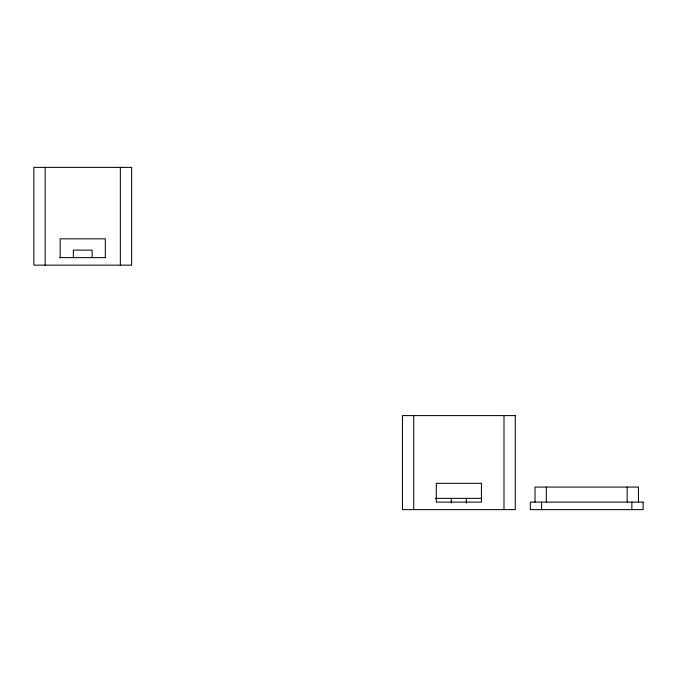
<?xml version="1.0" encoding="UTF-8"?>
<svg xmlns="http://www.w3.org/2000/svg" width="677" height="677" viewBox="0 0 677 677"><rect width="100%" height="100%" fill="white"/><g stroke="black" fill="none" stroke-linecap="round" stroke-linejoin="round"><path stroke-width="1.02" d="M59.762 257.632L105.73 257.632M435.269 498.348L481.389 498.348M638.445 502.106L638.445 487.068L535.025 487.068L535.025 502.106M631.869 502.106L631.869 509.629M627.164 487.068L627.164 502.106M546.305 487.068L546.305 502.106M541.6 502.106L541.6 509.629M503.993 415.602L503.993 509.629M466.377 498.348L466.377 503.045M451.331 498.348L451.331 503.045M413.723 415.602L413.723 509.629M120.354 167.371L120.354 265.156M105.307 257.632L105.307 238.829L60.177 238.829L60.177 257.632M92.148 257.632L92.148 250.118L73.344 250.118L73.344 257.632M45.131 167.371L45.131 265.156M131.643 167.371L33.85 167.371L33.85 265.156L131.643 265.156L131.643 167.371M515.273 415.602L402.443 415.602L402.443 509.629L515.273 509.629L515.273 415.602M481.423 483.302L436.293 483.302L436.293 502.106L481.423 502.106L481.423 483.302M643.15 502.106L530.319 502.106L530.319 509.629L643.15 509.629L643.15 502.106"/></g></svg>
